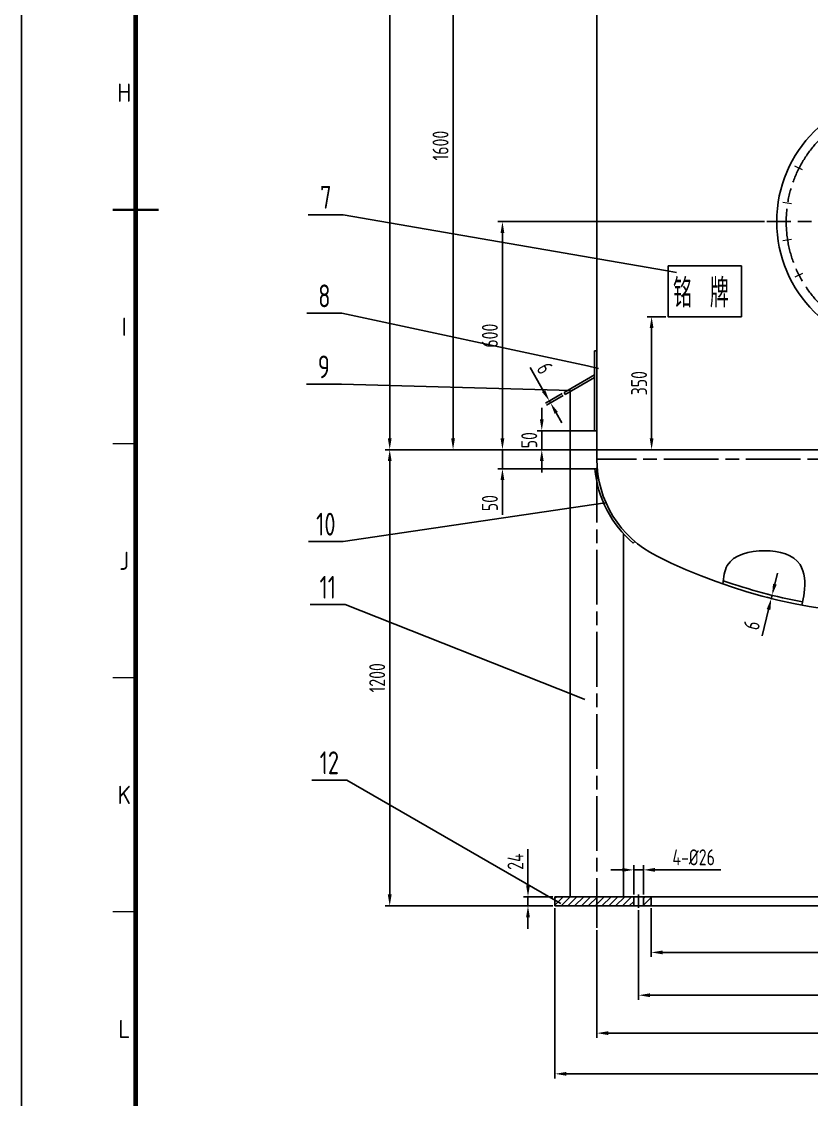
# Model space of a CAD drawing. Header units: millimetres. Extents: x 0 to 18099, y 0 to 10092.
# Drawn here: x 10971 to 13048, y 2705 to 5541 of the extents above; entities that cross this region are included whole.
import ezdxf
from ezdxf.enums import TextEntityAlignment as Align

# ---------------------------------------------------------------- set-up
doc = ezdxf.new("R2010")
doc.units = ezdxf.units.MM
doc.header["$LTSCALE"] = 12
doc.linetypes.add('AM_ISO08W050', pattern=[18, 12, -1.5, 3, -1.5])
doc.linetypes.add('EB_DASHDOT', pattern=[39, 30, -3, 3, -3])
for name, color, linetype, lineweight in [('2-中心线层', 1, 'EB_DASHDOT', 13), ('AM_5', 3, 'Continuous', 25), ('AM_BOR', 7, 'Continuous', 50)]:
    doc.layers.add(name, color=color, linetype=linetype, lineweight=lineweight)
for name, color, linetype in [('CDR_DIM', 7, 'Continuous'), ('CDR_DWG1', 4, 'Continuous'), ('中心线', 1, 'AM_ISO08W050')]:
    doc.layers.add(name, color=color, linetype=linetype)
doc.styles.add('ACISOTS', font='ISOCP.SHX')
doc.styles.add('HZCF', font='isocp.shx', dxfattribs={"width": 0.8, "bigfont": 'sanctum.shx'})
doc.styles.add('ROMANC', font='txt.shx', dxfattribs={"width": 0.7, "height": 50, "bigfont": 'hz.shx'})
doc.styles.get("Standard").update_dxf_attribs({"font": 'isocp.shx', "width": 0.8, "bigfont": 'sanctum.shx'})
doc.dimstyles.new('12 AM_GB', dxfattribs={"dimscale": 12, "dimtxt": 3.5, "dimasz": 2.5, "dimexe": 1, "dimexo": 0.5, "dimgap": 1, "dimtad": 1, "dimdsep": 46, "dimtxsty": 'HZCF', "dimcen": 0, "dimclrd": 7, "dimclre": 7, "dimclrt": 2, "dimadec": 0, "dimazin": 2, "dimtp": 0.1, "dimtm": 0.1, "dimtfac": 0.71, "dimtmove": 0, "dimatfit": 3, "dimfxl": 0, "dimlwd": -1, "dimlwe": -1, "dimarcsym": 0})

# ---------------------------------------------------------------- blocks, each defined once
blk = doc.blocks.new('SANCTUM_V_A1')
at = {"layer": 'AM_BOR', "color": 1, "lineweight": 25}
blk.add_line((0, 0), (0, 841), dxfattribs=at)
at = {"layer": 'AM_BOR', "color": 130, "lineweight": 80}
blk.add_line((25, 831), (25, 10), dxfattribs=at)
at = {"layer": 'AM_BOR', "color": 1, "lineweight": 15}
for p, q in [((25, 420.5), (20, 420.5)), ((25, 369.1875), (20, 369.1875)), ((25, 317.875), (20, 317.875)), ((25, 266.5625), (20, 266.5625))]:
    blk.add_line(p, q, dxfattribs=at)
at = {"layer": 'AM_BOR', "color": 2, "lineweight": 35}
for q in [(20, 420.5), (30, 420.5)]:
    blk.add_line((25, 420.5), q, dxfattribs=at)
at = {"layer": 'AM_BOR', "color": 1, "lineweight": 25, "style": 'ACISOTS'}
for s, p in [('H', (22.5, 446.15625)), ('I', (22.5, 394.84375)), ('J', (22.5, 343.53125)), ('K', (22.5, 292.21875)), ('L', (22.5, 240.90625))]:
    blk.add_text(s, height=4, dxfattribs=at).set_placement(p, align=Align.MIDDLE)
at = {"layer": 'AM_BOR', "color": 2, "style": 'HZCF', "width": 0.75}
blk.add_attdef('DWG-NO.{10}', text='', height=5, rotation=180, dxfattribs=at).set_placement((50, 827.5), align=Align.MIDDLE_CENTER)
blk = doc.blocks.new('*D104')
at = {"color": 7}
for p, q in [((12477.6, 8814.6), (11927, 8814.6)), ((11939, 4444.6), (11939, 8784.6)), ((12477.6, 4414.6), (11927, 4414.6))]:
    blk.add_line(p, q, dxfattribs=at)
for points in [[(11934, 8784.6), (11944, 8784.6), (11939, 8814.6)], [(11934, 4444.6), (11944, 4444.6), (11939, 4414.6)]]:
    blk.add_solid(points, dxfattribs=at)
at = {"layer": 'Defpoints', "color": 0}
for p in [(11939, 8814.6), (12483.6, 8814.6), (12483.6, 4414.6)]:
    blk.add_point(p, dxfattribs=at)
at = {"color": 2, "insert": (11906, 6614.6), "char_height": 42, "attachment_point": 5, "rotation": 90, "style": 'HZCF'}
blk.add_mtext('4400', dxfattribs=at)
blk = doc.blocks.new('*D118')
at = {"color": 7}
for p, q in [((12951.8, 4060.9), (12959, 4090)), ((12938.7, 4033.2), (12932.9, 4034.7)), ((12944.5, 4031.8), (12942.4, 4023.4)), ((12936.6, 4024.8), (12930.8, 4026.3)), ((12935.2, 3994.2), (12918, 3925.2))]:
    blk.add_line(p, q, dxfattribs=at)
for points in [[(12946.9, 4062.1), (12956.6, 4059.7), (12944.5, 4031.8)], [(12930.3, 3995.4), (12940, 3993), (12942.4, 4023.4)]]:
    blk.add_solid(points, dxfattribs=at)
at = {"layer": 'Defpoints', "color": 0}
for p in [(12944.5, 4031.8), (12942.4, 4023.4), (12942.4, 4023.4)]:
    blk.add_point(p, dxfattribs=at)
at = {"color": 2, "insert": (12891, 3953.1), "char_height": 42, "attachment_point": 5, "rotation": 76.0386, "style": 'HZCF'}
blk.add_mtext('6', dxfattribs=at)
blk = doc.blocks.new('*D119')
at = {"color": 7}
for p, q in [((12626.6, 3208.6), (12626.6, 3080.1)), ((13956.6, 3208.6), (13956.6, 3080.1)), ((12656.6, 3092.1), (13926.6, 3092.1))]:
    blk.add_line(p, q, dxfattribs=at)
for points in [[(12656.6, 3097.1), (12656.6, 3087.1), (12626.6, 3092.1)], [(13926.6, 3097.1), (13926.6, 3087.1), (13956.6, 3092.1)]]:
    blk.add_solid(points, dxfattribs=at)
at = {"layer": 'Defpoints', "color": 0}
for p in [(12626.6, 3214.6), (13956.6, 3214.6), (13956.6, 3092.1)]:
    blk.add_point(p, dxfattribs=at)
at = {"color": 2, "insert": (13291.6, 3125.1), "char_height": 42, "attachment_point": 5, "style": 'HZCF'}
blk.add_mtext('%%c1326', dxfattribs=at)
blk = doc.blocks.new('*D120')
at = {"color": 7}
for p, q in [((12373.6, 3208.6), (12373.6, 2760.8)), ((14209.6, 3208.6), (14209.6, 2760.8)), ((12403.6, 2772.8), (14179.6, 2772.8))]:
    blk.add_line(p, q, dxfattribs=at)
for points in [[(12403.6, 2777.8), (12403.6, 2767.8), (12373.6, 2772.8)], [(14179.6, 2777.8), (14179.6, 2767.8), (14209.6, 2772.8)]]:
    blk.add_solid(points, dxfattribs=at)
at = {"layer": 'Defpoints', "color": 0}
for p in [(12373.6, 3214.6), (14209.6, 3214.6), (14209.6, 2772.8)]:
    blk.add_point(p, dxfattribs=at)
at = {"color": 2, "insert": (13291.6, 2805.8), "char_height": 42, "attachment_point": 5, "style": 'HZCF'}
blk.add_mtext('%%c1832', dxfattribs=at)
blk = doc.blocks.new('*D121')
at = {"color": 7}
for p, q in [((12302.6, 3268.6), (12302.6, 3363.7)), ((12367.6, 3238.6), (12290.6, 3238.6)), ((12302.6, 3214.6), (12302.6, 3238.6)), ((12367.6, 3214.6), (12290.6, 3214.6)), ((12302.6, 3184.6), (12302.6, 3154.6))]:
    blk.add_line(p, q, dxfattribs=at)
for points in [[(12297.6, 3268.6), (12307.6, 3268.6), (12302.6, 3238.6)], [(12297.6, 3184.6), (12307.6, 3184.6), (12302.6, 3214.6)]]:
    blk.add_solid(points, dxfattribs=at)
at = {"layer": 'Defpoints', "color": 0}
for p in [(12302.6, 3238.6), (12373.6, 3238.6), (12373.6, 3214.6)]:
    blk.add_point(p, dxfattribs=at)
at = {"color": 2, "insert": (12269.6, 3331.1), "char_height": 42, "attachment_point": 5, "rotation": 90, "style": 'HZCF'}
blk.add_mtext('24', dxfattribs=at)
blk = doc.blocks.new('*D122')
at = {"color": 7}
for p, q in [((12343.8, 4568.9), (12308.2, 4630.5)), ((12392.4, 4562.3), (12348.4, 4536.9)), ((12395.4, 4557.1), (12351.4, 4531.7)), ((12361.8, 4537.7), (12358.8, 4542.9)), ((12376.8, 4511.7), (12391.8, 4485.7))]:
    blk.add_line(p, q, dxfattribs=at)
for points in [[(12348.1, 4571.4), (12339.5, 4566.4), (12358.8, 4542.9)], [(12381.1, 4514.2), (12372.5, 4509.2), (12361.8, 4537.7)]]:
    blk.add_solid(points, dxfattribs=at)
at = {"layer": 'Defpoints', "color": 0}
for p in [(12358.8, 4542.9), (12397.6, 4565.3), (12400.6, 4560.1)]:
    blk.add_point(p, dxfattribs=at)
at = {"color": 2, "insert": (12347.1, 4629.1), "char_height": 42, "attachment_point": 5, "rotation": 300, "style": 'HZCF'}
blk.add_mtext('6', dxfattribs=at)
blk = doc.blocks.new('*D123')
at = {"color": 7}
for p, q in [((12477.6, 4414.6), (11927, 4414.6)), ((11939, 3244.6), (11939, 4384.6)), ((12367.6, 3214.6), (11927, 3214.6))]:
    blk.add_line(p, q, dxfattribs=at)
for points in [[(11934, 4384.6), (11944, 4384.6), (11939, 4414.6)], [(11934, 3244.6), (11944, 3244.6), (11939, 3214.6)]]:
    blk.add_solid(points, dxfattribs=at)
at = {"layer": 'Defpoints', "color": 0}
for p in [(11939, 4414.6), (12483.6, 4414.6), (12373.6, 3214.6)]:
    blk.add_point(p, dxfattribs=at)
at = {"color": 2, "insert": (11906, 3814.6), "char_height": 42, "attachment_point": 5, "rotation": 90, "style": 'HZCF'}
blk.add_mtext('1200', dxfattribs=at)
blk = doc.blocks.new('*D109')
at = {"color": 7}
for p, q in [((12594.3, 6014.6), (12093.6, 6014.6)), ((12105.6, 4444.6), (12105.6, 5984.6)), ((12477.6, 4414.6), (12093.6, 4414.6))]:
    blk.add_line(p, q, dxfattribs=at)
for points in [[(12100.6, 5984.6), (12110.6, 5984.6), (12105.6, 6014.6)], [(12100.6, 4444.6), (12110.6, 4444.6), (12105.6, 4414.6)]]:
    blk.add_solid(points, dxfattribs=at)
at = {"layer": 'Defpoints', "color": 0}
for p in [(12105.6, 6014.6), (12600.3, 6014.6), (12483.6, 4414.6)]:
    blk.add_point(p, dxfattribs=at)
at = {"color": 2, "insert": (12072.6, 5214.6), "char_height": 42, "attachment_point": 5, "rotation": 90, "style": 'HZCF'}
blk.add_mtext('1600', dxfattribs=at)
blk = doc.blocks.new('*D95')
at = {"color": 7}
for p, q in [((12924.9, 5014.6), (12223.4, 5014.6)), ((12235.4, 4984.6), (12235.4, 4444.6)), ((12407.6, 4414.6), (12223.4, 4414.6))]:
    blk.add_line(p, q, dxfattribs=at)
for points in [[(12230.4, 4984.6), (12240.4, 4984.6), (12235.4, 5014.6)], [(12230.4, 4444.6), (12240.4, 4444.6), (12235.4, 4414.6)]]:
    blk.add_solid(points, dxfattribs=at)
at = {"layer": 'Defpoints', "color": 0}
for p in [(12930.9, 5014.6), (12235.4, 4414.6), (12413.6, 4414.6)]:
    blk.add_point(p, dxfattribs=at)
at = {"color": 2, "insert": (12202.4, 4714.6), "char_height": 42, "attachment_point": 5, "rotation": 90, "style": 'HZCF'}
blk.add_mtext('600', dxfattribs=at)
blk = doc.blocks.new('*D96')
at = {"color": 7}
for p, q in [((12665.1, 4764.6), (12615.7, 4764.6)), ((12627.7, 4734.6), (12627.7, 4444.6)), ((12665.1, 4414.6), (12615.7, 4414.6))]:
    blk.add_line(p, q, dxfattribs=at)
for points in [[(12622.7, 4734.6), (12632.7, 4734.6), (12627.7, 4764.6)], [(12622.7, 4444.6), (12632.7, 4444.6), (12627.7, 4414.6)]]:
    blk.add_solid(points, dxfattribs=at)
at = {"layer": 'Defpoints', "color": 0}
for p in [(12671.1, 4764.6), (12627.7, 4414.6), (12671.1, 4414.6)]:
    blk.add_point(p, dxfattribs=at)
at = {"color": 2, "insert": (12594.7, 4589.6), "char_height": 42, "attachment_point": 5, "rotation": 90, "style": 'HZCF'}
blk.add_mtext('350', dxfattribs=at)
blk = doc.blocks.new('*D93')
at = {"color": 7}
for p, q in [((12580.6, 3244.6), (12580.6, 3321.3)), ((12606.6, 3244.6), (12606.6, 3321.3)), ((12550.6, 3309.3), (12520.6, 3309.3)), ((12580.6, 3309.3), (12606.6, 3309.3)), ((12636.6, 3309.3), (12809.9, 3309.3))]:
    blk.add_line(p, q, dxfattribs=at)
for points in [[(12550.6, 3314.3), (12550.6, 3304.3), (12580.6, 3309.3)], [(12636.6, 3314.3), (12636.6, 3304.3), (12606.6, 3309.3)]]:
    blk.add_solid(points, dxfattribs=at)
at = {"layer": 'Defpoints', "color": 0}
for p in [(12606.6, 3309.3), (12580.6, 3238.6), (12606.6, 3238.6)]:
    blk.add_point(p, dxfattribs=at)
at = {"color": 2, "insert": (12738.2, 3342.3), "char_height": 42, "attachment_point": 5, "style": 'HZCF'}
blk.add_mtext('4-%%c26', dxfattribs=at)
blk = doc.blocks.new('*D94')
at = {"color": 7}
for p, q in [((12593.6, 3203), (12593.6, 2967.6)), ((13989.6, 3203), (13989.6, 2967.6)), ((12623.6, 2979.6), (13959.6, 2979.6))]:
    blk.add_line(p, q, dxfattribs=at)
for points in [[(12623.6, 2984.6), (12623.6, 2974.6), (12593.6, 2979.6)], [(13959.6, 2984.6), (13959.6, 2974.6), (13989.6, 2979.6)]]:
    blk.add_solid(points, dxfattribs=at)
at = {"layer": 'Defpoints', "color": 0}
for p in [(12593.6, 3209), (13989.6, 3209), (13989.6, 2979.6)]:
    blk.add_point(p, dxfattribs=at)
at = {"color": 2, "insert": (13291.6, 3012.6), "char_height": 42, "attachment_point": 5, "style": 'HZCF'}
blk.add_mtext('%%c1396', dxfattribs=at)
blk = doc.blocks.new('*D79')
at = {"color": 7}
for p, q in [((12235.4, 4444.6), (12235.4, 4474.6)), ((12478.7, 4414.6), (12223.4, 4414.6)), ((12235.4, 4414.6), (12235.4, 4364.6)), ((12478.7, 4364.6), (12223.4, 4364.6)), ((12235.4, 4334.6), (12235.4, 4243.6))]:
    blk.add_line(p, q, dxfattribs=at)
for points in [[(12230.4, 4444.6), (12240.4, 4444.6), (12235.4, 4414.6)], [(12230.4, 4334.6), (12240.4, 4334.6), (12235.4, 4364.6)]]:
    blk.add_solid(points, dxfattribs=at)
at = {"layer": 'Defpoints', "color": 0}
for p in [(12235.4, 4414.6), (12484.7, 4414.6), (12484.7, 4364.6)]:
    blk.add_point(p, dxfattribs=at)
at = {"color": 2, "insert": (12202.4, 4274.1), "char_height": 42, "attachment_point": 5, "rotation": 90, "style": 'HZCF'}
blk.add_mtext('50', dxfattribs=at)
blk = doc.blocks.new('*D80')
at = {"color": 7}
for p, q in [((12338.9, 4494.6), (12338.9, 4524.6)), ((12477.6, 4464.6), (12326.9, 4464.6)), ((12338.9, 4464.6), (12338.9, 4414.6)), ((12527, 4414.6), (12326.9, 4414.6)), ((12338.9, 4384.6), (12338.9, 4354.6))]:
    blk.add_line(p, q, dxfattribs=at)
for points in [[(12333.9, 4494.6), (12343.9, 4494.6), (12338.9, 4464.6)], [(12333.9, 4384.6), (12343.9, 4384.6), (12338.9, 4414.6)]]:
    blk.add_solid(points, dxfattribs=at)
at = {"layer": 'Defpoints', "color": 0}
for p in [(12483.6, 4464.6), (12338.9, 4414.6), (12533, 4414.6)]:
    blk.add_point(p, dxfattribs=at)
at = {"color": 2, "insert": (12305.9, 4439.6), "char_height": 42, "attachment_point": 5, "rotation": 90, "style": 'HZCF'}
blk.add_mtext('50', dxfattribs=at)
blk = doc.blocks.new('*D71')
at = {"color": 7}
for p, q in [((12483.6, 3150.9), (12483.6, 2867.8)), ((14099.6, 3150.9), (14099.6, 2867.8)), ((14069.6, 2879.8), (12513.6, 2879.8))]:
    blk.add_line(p, q, dxfattribs=at)
for points in [[(12513.6, 2884.8), (12513.6, 2874.8), (12483.6, 2879.8)], [(14069.6, 2884.8), (14069.6, 2874.8), (14099.6, 2879.8)]]:
    blk.add_solid(points, dxfattribs=at)
at = {"layer": 'Defpoints', "color": 0}
for p in [(12483.6, 3156.9), (14099.6, 3156.9), (12483.6, 2879.8)]:
    blk.add_point(p, dxfattribs=at)
at = {"color": 2, "insert": (13291.6, 2912.8), "char_height": 42, "attachment_point": 5, "style": 'HZCF'}
blk.add_mtext('%%c1612', dxfattribs=at)

msp = doc.modelspace()

# ---------------------------------------------------------------- hatches: boundary and pattern name
h = msp.add_hatch()
h.set_pattern_fill('ANSI31', color=256, scale=4, style=0)
h.set_pattern_definition([(45, (10970.916, 0), (-8.980256, 8.980256), [])])
h.paths.add_polyline_path([(12483.595, 3214.553), (12483.595, 3238.553), (12373.595, 3238.553), (12373.595, 3214.553)])
h.paths.add_polyline_path([(12580.595, 3214.553), (12580.595, 3238.553), (12483.595, 3238.553), (12483.595, 3214.553)])
h.paths.add_polyline_path([(12626.595, 3238.553), (12606.595, 3238.553), (12606.595, 3214.553), (12626.595, 3214.553)])

# ---------------------------------------------------------------- linework, layer by layer
at = {"layer": '2-中心线层', "ltscale": 2}
for p, q in [((13024.508, 5150.64), (13004.317, 5160.928)), ((12995.527, 5061.445), (12973.145, 5064.99)), ((12995.527, 4967.66), (12973.145, 4964.115)), ((13024.508, 4878.465), (13004.317, 4868.177))]:
    msp.add_line(p, q, dxfattribs=at)
at = {"layer": 'AM_5', "color": 3}
for p, q in [((11816.941, 5032.923), (11724.949, 5032.923)), ((11816.941, 5032.923), (12663.822, 4886.203)), ((12663.822, 4886.203), (12693.382, 4881.082)), ((11813.107, 4773.541), (11721.114, 4773.541)), ((11813.107, 4773.541), (12458.689, 4634.981)), ((12458.689, 4634.981), (12488.021, 4628.686)), ((11811.774, 4586.822), (11719.781, 4586.822)), ((11811.774, 4586.822), (12384.47, 4571.418)), ((12384.47, 4571.418), (12414.459, 4570.611)), ((11817.025, 4172.969), (12475.623, 4270.642)), ((12475.623, 4270.642), (12505.298, 4275.043)), ((11817.025, 4172.969), (11725.033, 4172.969)), ((11822.042, 4007.055), (11730.05, 4007.055)), ((11822.042, 4007.055), (12424.014, 3768.664)), ((12424.014, 3768.664), (12451.907, 3757.618)), ((11826.229, 3545.308), (11734.237, 3545.308)), ((11826.229, 3545.308), (12363.048, 3235.988)), ((12363.048, 3235.988), (12389.042, 3221.01))]:
    msp.add_line(p, q, dxfattribs=at)
at = {"layer": 'CDR_DIM'}
for p, q in [((12481.595, 4414.553), (12038.729, 4414.553)), ((12473.595, 4414.553), (12206.381, 4414.553))]:
    msp.add_line(p, q, dxfattribs=at)
msp.add_spline([(12815.139, 4061.281), (12826.667, 4109.634), (12925.45, 4148.915), (13017.937, 4112.286), (13029.06, 4038.529), (13022.87, 4005.77)], degree=3, dxfattribs=at)
at = {"layer": 'CDR_DWG1'}
for p, q in [((12483.595, 8814.553), (12483.595, 4414.553)), ((12477.595, 4674.553), (12483.595, 4674.553)), ((12477.595, 4674.553), (12477.595, 4464.553)), ((12477.595, 4611.481), (12397.604, 4565.298)), ((12477.595, 4604.553), (12400.604, 4560.102)), ((12413.595, 4567.602), (12413.595, 3238.553)), ((12397.604, 4565.298), (12400.604, 4560.102)), ((12477.595, 4464.553), (12483.595, 4464.553)), ((12483.595, 4414.553), (14099.595, 4414.553)), ((12483.595, 4414.553), (12483.595, 4389.553)), ((12478.719, 4364.025), (12484.696, 4364.553)), ((12553.595, 4193.686), (12553.595, 3238.553)), ((12579.399, 4168.73), (12583.296, 4173.293)), ((12373.595, 3238.553), (14209.595, 3238.553)), ((12373.595, 3238.553), (12373.595, 3214.553)), ((12580.595, 3214.553), (12580.595, 3238.553)), ((12606.595, 3214.553), (12606.595, 3238.553)), ((12626.595, 3214.553), (12626.595, 3238.553)), ((12373.595, 3214.553), (14209.595, 3214.553))]:
    msp.add_line(p, q, dxfattribs=at)
msp.add_lwpolyline([(12671.104, 4898.214), (12863.779, 4898.214), (12863.779, 4764.553), (12671.104, 4764.553)], close=True, dxfattribs=at)
msp.add_circle((13291.595, 5014.553), 335, dxfattribs=at)
for centre, radius, start, end in [((12767.988, 4389.553), 284.393, 180, 243.434949), ((12767.988, 4389.553), 290.393, 185.043179, 229.501756), ((13291.595, 5427.816), 1447.214, 243.276476, 296.723521), ((13291.595, 5436.766), 1447.214, 250.820402, 259.375075)]:
    msp.add_arc(centre, radius, start, end, dxfattribs=at)
at = {"layer": '中心线'}
for p, q in [((13642.01, 5014.553), (12930.864, 5014.553)), ((14099.595, 4389.553), (12483.595, 4389.553)), ((12483.595, 4367.114), (12483.595, 3156.938)), ((12593.595, 3208.997), (12593.595, 3244.521))]:
    msp.add_line(p, q, dxfattribs=at)
msp.add_circle((13291.595, 5014.553), 310, dxfattribs=at)

# ---------------------------------------------------------------- block references
at = {"lineweight": 0, "xscale": 12, "yscale": 12, "zscale": 12}
msp.add_blockref('SANCTUM_V_A1', (10970.916, 0), dxfattribs=at)

# ---------------------------------------------------------------- texts
at = {"layer": 'AM_5', "color": 7, "char_height": 60, "attachment_point": 8}
for s, insert in [('7', (11770.945, 5048.673)), ('8', (11767.111, 4789.291)), ('9', (11765.777, 4602.572)), ('10', (11771.029, 4188.719)), ('11', (11776.046, 4022.805)), ('12', (11780.233, 3561.058))]:
    msp.add_mtext(s, dxfattribs=dict(at, insert=insert))
at = {"layer": 'CDR_DIM', "style": 'ROMANC', "width": 0.7}
msp.add_text('铭 牌', height=75, dxfattribs=at).set_placement((12684.084, 4789.056))

# ---------------------------------------------------------------- dimensions: what is measured, and where the dimension line sits
for base, p1, p2, picture, middle in [((11939.011, 8814.553), (12483.595, 4414.553), (12483.595, 8814.553), '*D104', (11906.011, 6614.553)), ((12105.577, 6014.553), (12483.595, 4414.553), (12600.251, 6014.553), '*D109', (12072.577, 5214.553)), ((12235.447, 4414.553), (12930.864, 5014.553), (12413.595, 4414.553), '*D95', (12202.447, 4714.553)), ((12627.688, 4414.553), (12671.104, 4764.553), (12671.104, 4414.553), '*D96', (12594.688, 4589.553)), ((11939.011, 4414.553), (12373.595, 3214.553), (12483.595, 4414.553), '*D123', (11906.007, 3814.553)), ((12302.632, 3238.553), (12373.595, 3214.553), (12373.595, 3238.553), '*D121', (12269.628, 3331.139))]:
    dim = msp.add_linear_dim(base=base, p1=p1, p2=p2, angle=90, dimstyle='12 AM_GB')
    dim.commit()
    dim.dimension.update_dxf_attribs({"geometry": picture, "text_midpoint": middle})
dim = msp.add_aligned_dim(p1=(12400.604, 4560.102), p2=(12397.604, 4565.298), distance=44.829, dimstyle='12 AM_GB')
dim.commit()
dim.dimension.update_dxf_attribs({"geometry": '*D122', "text_midpoint": (12347.081, 4629.15)})
for base, p1, p2, picture, middle in [((12338.941, 4414.553), (12483.595, 4464.553), (12533.006, 4414.553), '*D80', (12338.941, 4439.553)), ((12235.447, 4414.553), (12484.696, 4364.553), (12484.696, 4414.553), '*D79', (12235.447, 4274.059))]:
    dim = msp.add_linear_dim(base=base, p1=p1, p2=p2, angle=90, dimstyle='12 AM_GB')
    dim.commit()
    dim.dimension.update_dxf_attribs({"geometry": picture, "text_midpoint": middle, "dimtype": 160})
dim = msp.add_aligned_dim(p1=(12944.523, 4031.786), p2=(12942.427, 4023.355), distance=0, text='6', dimstyle='12 AM_GB')
dim.commit()
dim.dimension.update_dxf_attribs({"geometry": '*D118', "text_midpoint": (12890.966, 3953.138)})
for base, p1, p2, text, picture, middle in [((12606.595, 3309.273), (12580.595, 3238.553), (12606.595, 3238.553), '4-%%c<>', '*D93', (12738.228, 3342.277)), ((14209.595, 2772.772), (12373.595, 3214.553), (14209.595, 3214.553), '%%c1832', '*D120', (13291.595, 2805.776)), ((13989.595, 2979.604), (12593.595, 3208.997), (13989.595, 3208.997), '%%c<>', '*D94', (13291.595, 3012.604)), ((13956.595, 3092.066), (12626.595, 3214.553), (13956.595, 3214.553), '%%c1326', '*D119', (13291.595, 3125.07)), ((12483.595, 2879.792), (14099.595, 3156.938), (12483.595, 3156.938), '%%c1612', '*D71', (13291.595, 2912.796))]:
    dim = msp.add_linear_dim(base=base, p1=p1, p2=p2, text=text, dimstyle='12 AM_GB')
    dim.commit()
    dim.dimension.update_dxf_attribs({"geometry": picture, "text_midpoint": middle})

doc.saveas('drawing.dxf')
